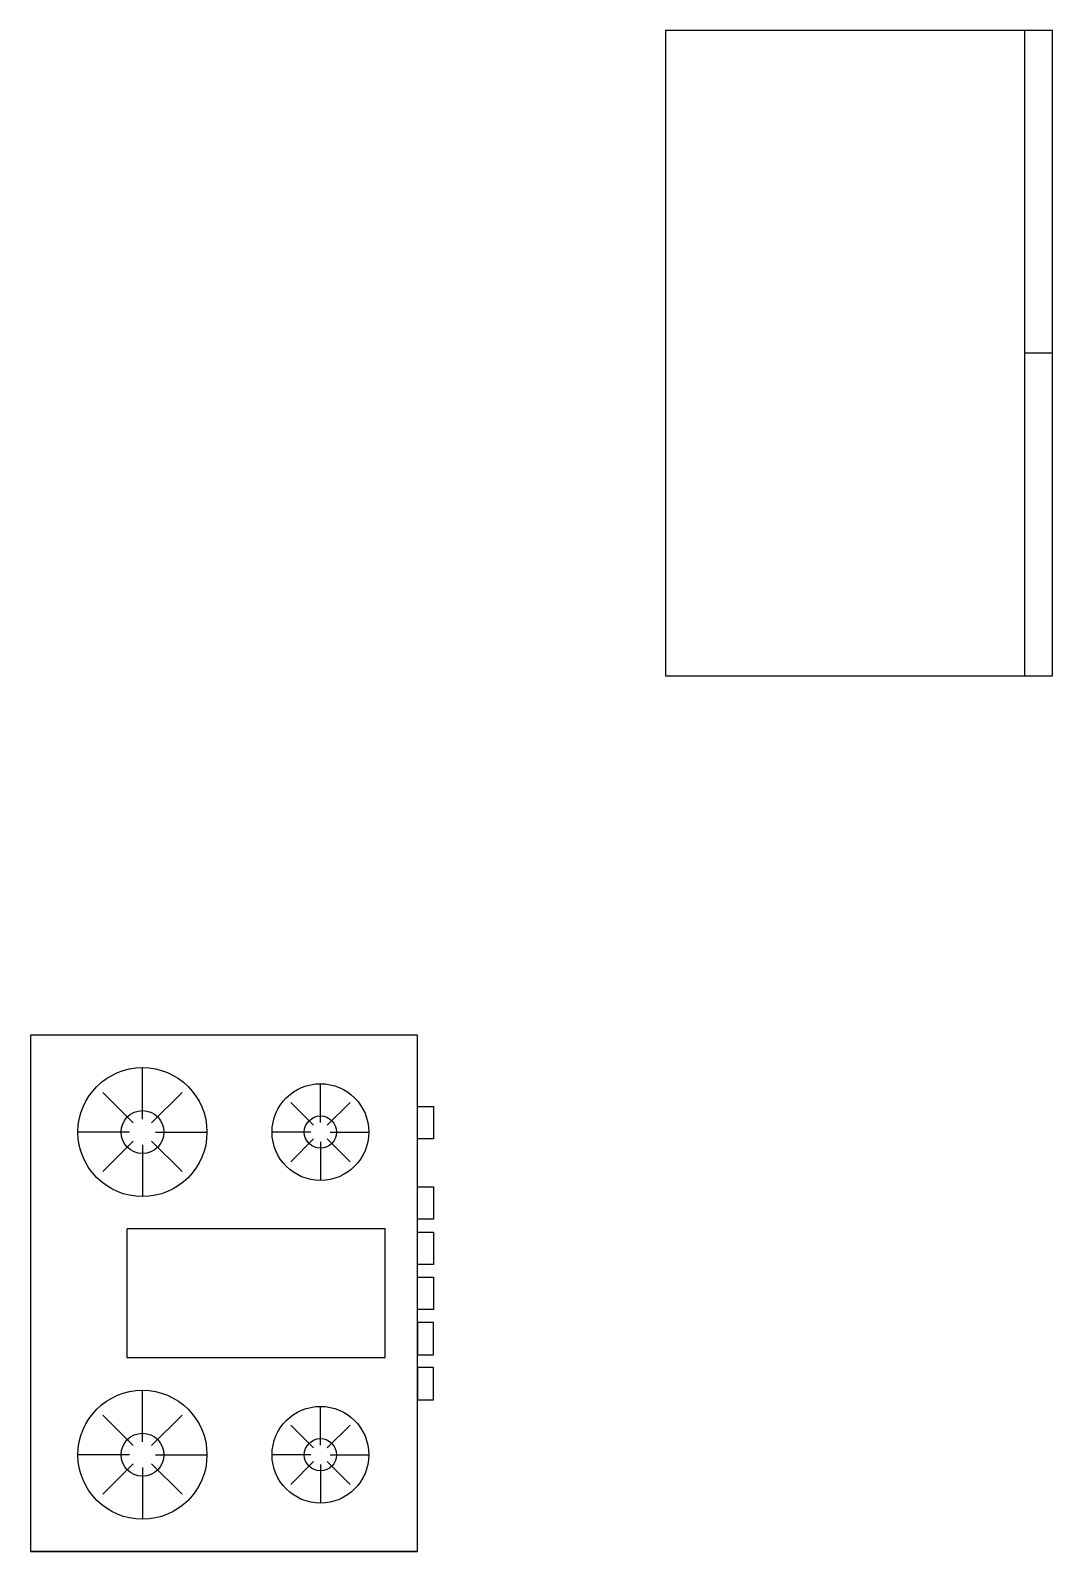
# Model space of a CAD drawing. Header units: metres. Extents: x -2.8 to 13.6, y -0.3 to 16.5.
# Drawn here: x -2.798 to -1.213, y 4.958 to 7.315 of the extents above; entities that cross this region are included whole.
import ezdxf

# ---------------------------------------------------------------- set-up
doc = ezdxf.new("R2010")
doc.units = ezdxf.units.M
doc.layers.add('07-Muebles', color=7, linetype='Continuous')

msp = doc.modelspace()

# ---------------------------------------------------------------- linework, layer by layer
at = {"layer": '07-Muebles', "ltscale": 0.05}
for p, q in [((-2.1976, 5.7576), (-2.7976, 5.7576)), ((-2.6238, 5.6276), (-2.6238, 5.7076)), ((-2.3479, 5.6226), (-2.3479, 5.6826)), ((-2.638, 5.6217), (-2.6851, 5.6689)), ((-2.6097, 5.6217), (-2.5625, 5.6689)), ((-2.3585, 5.6182), (-2.3938, 5.6535)), ((-2.3373, 5.6182), (-2.3019, 5.6535)), ((-2.6438, 5.6076), (-2.7238, 5.6076)), ((-2.638, 5.5934), (-2.6851, 5.5463)), ((-2.6238, 5.5876), (-2.6238, 5.5076)), ((-2.6097, 5.5934), (-2.5625, 5.5463)), ((-2.6038, 5.6076), (-2.5238, 5.6076)), ((-2.3629, 5.6076), (-2.4229, 5.6076)), ((-2.3585, 5.597), (-2.3938, 5.5616)), ((-2.3479, 5.5926), (-2.3479, 5.5326)), ((-2.3373, 5.597), (-2.3019, 5.5616)), ((-2.3329, 5.6076), (-2.2729, 5.6076)), ((-2.2476, 5.4576), (-2.6476, 5.4576)), ((-2.6476, 5.2576), (-2.6476, 5.4576)), ((-2.2476, 5.2576), (-2.2476, 5.4576)), ((-2.2476, 5.2576), (-2.6476, 5.2576)), ((-2.6238, 5.1276), (-2.6238, 5.2076)), ((-2.638, 5.1217), (-2.6851, 5.1689)), ((-2.6097, 5.1217), (-2.5625, 5.1689)), ((-2.3479, 5.1226), (-2.3479, 5.1826)), ((-2.3585, 5.1182), (-2.3938, 5.1535)), ((-2.3373, 5.1182), (-2.3019, 5.1535)), ((-2.6438, 5.1076), (-2.7238, 5.1076)), ((-2.638, 5.0934), (-2.6851, 5.0463)), ((-2.6097, 5.0934), (-2.5625, 5.0463)), ((-2.6038, 5.1076), (-2.5238, 5.1076)), ((-2.3629, 5.1076), (-2.4229, 5.1076)), ((-2.3585, 5.097), (-2.3938, 5.0616)), ((-2.3479, 5.0926), (-2.3479, 5.0326)), ((-2.3373, 5.097), (-2.3019, 5.0616)), ((-2.3329, 5.1076), (-2.2729, 5.1076)), ((-2.6238, 5.0876), (-2.6238, 5.0076)), ((-2.1976, 4.9576), (-2.7976, 4.9576))]:
    msp.add_line(p, q, dxfattribs=at)
at = {"layer": '07-Muebles'}
for points in [[(-1.8128, 7.3147), (-1.8128, 6.3147), (-1.2128, 6.3147), (-1.2128, 7.3147), (-1.8128, 7.3147)], [(-1.2557, 6.3147), (-1.2557, 7.3147)], [(-1.2128, 6.8147), (-1.2557, 6.8147)]]:
    msp.add_lwpolyline(points, dxfattribs=at)
msp.add_lwpolyline([(-2.1976, 5.7576), (-2.7976, 5.7576), (-2.7976, 4.9576), (-2.1976, 4.9576)], close=True, dxfattribs=at)
at = {"layer": '07-Muebles', "ltscale": 0.05}
for points in [[(-2.1726, 5.5971), (-2.1976, 5.5971), (-2.1976, 5.6471), (-2.1726, 5.6471)], [(-2.1726, 5.4726), (-2.1976, 5.4726), (-2.1976, 5.5226), (-2.1726, 5.5226)], [(-2.1726, 5.4026), (-2.1976, 5.4026), (-2.1976, 5.4526), (-2.1726, 5.4526)], [(-2.1726, 5.3326), (-2.1976, 5.3326), (-2.1976, 5.3826), (-2.1726, 5.3826)], [(-2.1726, 5.3126), (-2.1976, 5.3126), (-2.1976, 5.2626), (-2.1726, 5.2626)], [(-2.1726, 5.2426), (-2.1976, 5.2426), (-2.1976, 5.1926), (-2.1726, 5.1926)]]:
    msp.add_lwpolyline(points, close=True, dxfattribs=at)
for centre, radius in [((-2.6238, 5.6076), 0.1), ((-2.3479, 5.6076), 0.075), ((-2.6238, 5.6076), 0.0333), ((-2.3479, 5.6076), 0.025), ((-2.6238, 5.1076), 0.1), ((-2.3479, 5.1076), 0.075), ((-2.6238, 5.1076), 0.0333), ((-2.3479, 5.1076), 0.025)]:
    msp.add_circle(centre, radius, dxfattribs=at)

doc.saveas('drawing.dxf')
